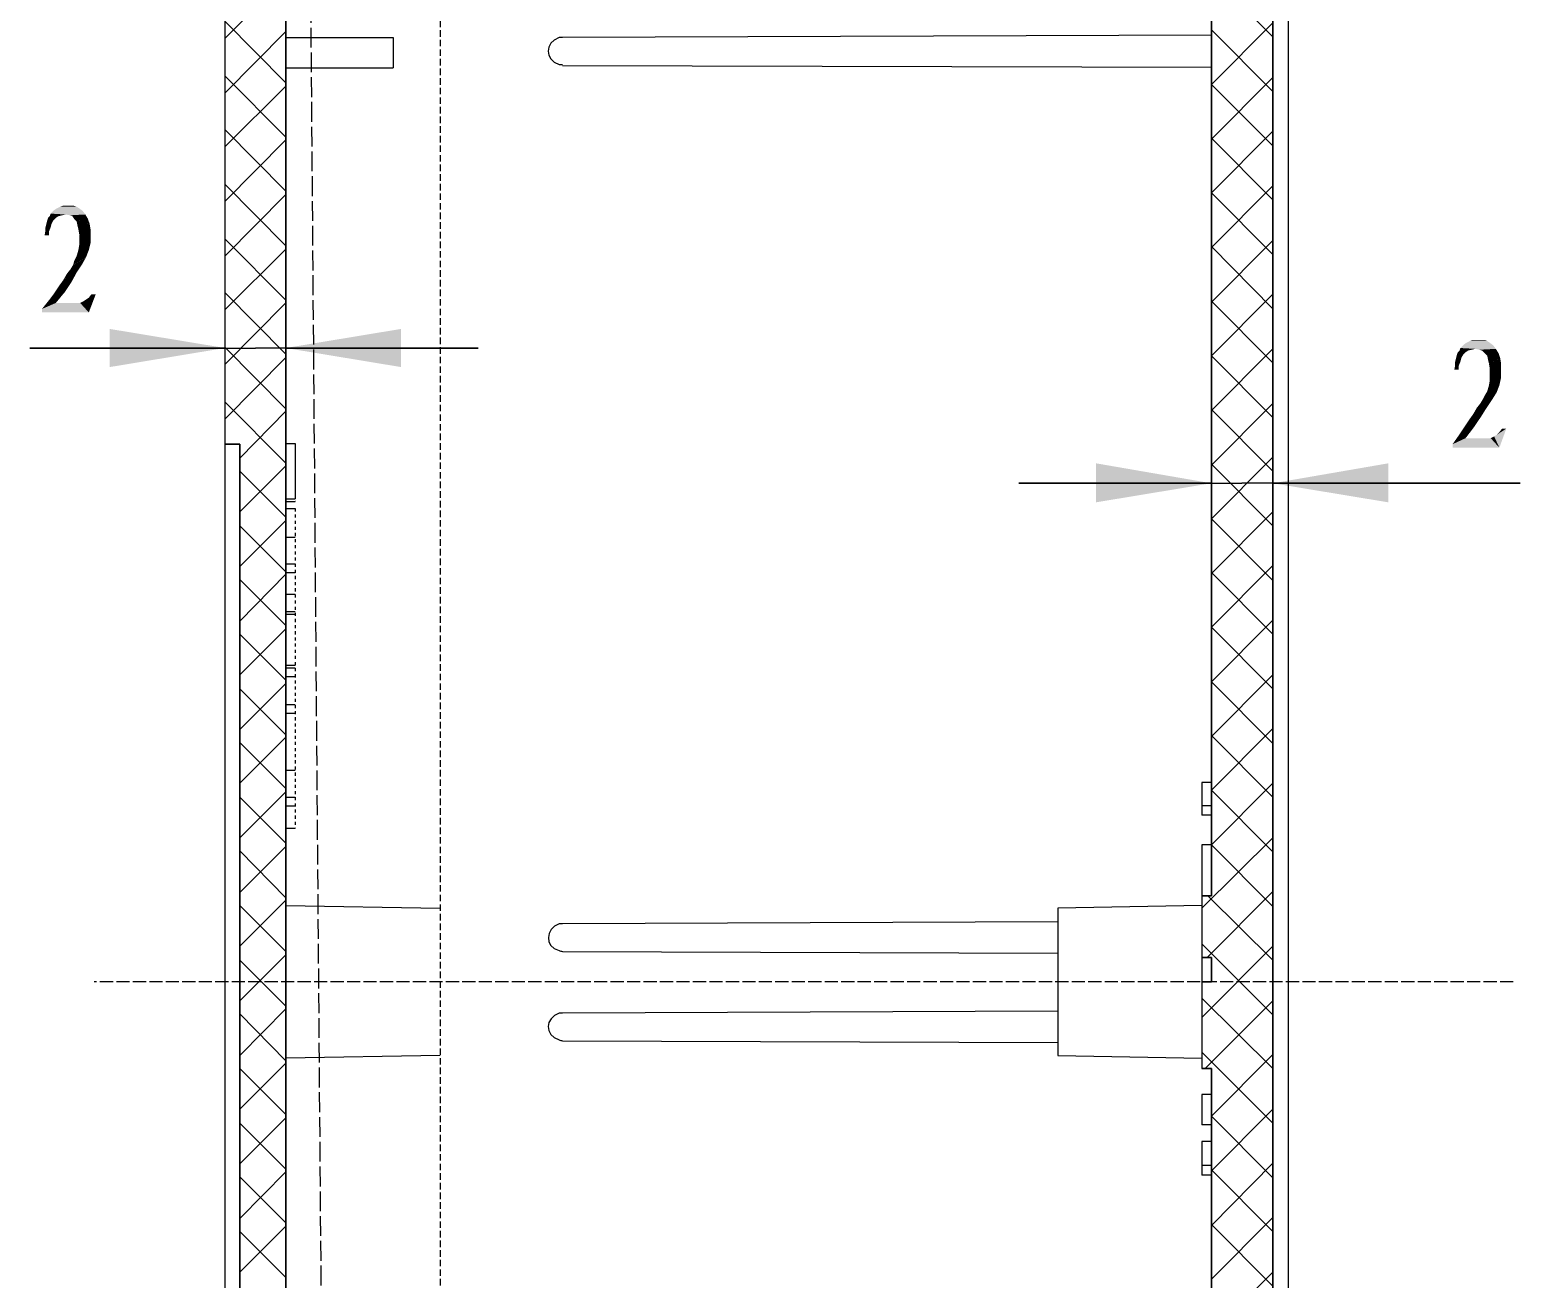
# Model space of a CAD drawing. Header units: millimetres. Extents: x 67 to 592, y -195 to 280.
# Drawn here: x 400.74 to 449.22, y 49.65 to 90.32 of the extents above; entities that cross this region are included whole.
import ezdxf

# ---------------------------------------------------------------- set-up
doc = ezdxf.new("R2010")
doc.units = ezdxf.units.MM
doc.linetypes.add('PDF_IMPORT', pattern=[1, 0.8, -0.2])
doc.layers.add('PDF_图层 1', color=7, linetype='Continuous', true_color=0x231f20)

msp = doc.modelspace()

# ---------------------------------------------------------------- linework, layer by layer
at = {"layer": 'PDF_图层 1', "color": 7, "linetype": 'PDF_IMPORT', "lineweight": -3, "ltscale": 0.805833}
msp.add_lwpolyline([(409.571, 128.471), (409.571, 129.064), (410.587, 1.821)], dxfattribs=at)
at = {"layer": 'PDF_图层 1', "color": 7, "lineweight": -3}
for points in [[(407.088, 116.675), (407.088, 76.829)], [(409.063, 2.837), (409.063, 115.828), (410.587, 115.828), (409.063, 115.828), (409.063, 2.837), (410.587, 2.837), (410.587, 1.821), (412.563, 1.793), (412.563, 0.918), (412.083, 0.89), (412.083, -0.86), (409.289, -0.916), (409.289, -3.428)], [(441.685, 3.994), (441.685, 114.671), (441.685, 114.728), (441.657, 114.784), (441.657, 114.869), (441.629, 114.925), (441.629, 114.982), (441.601, 115.038), (441.572, 115.095), (441.544, 115.151), (441.488, 115.264), (441.431, 115.32), (441.403, 115.377)], [(409.063, 114.587), (409.063, 78.07)], [(441.177, 6.816), (441.177, 111.821), (441.685, 111.821), (441.177, 111.821), (441.177, 6.816), (441.685, 6.816)], [(441.177, 107.475), (441.177, 110.579), (441.177, 73.696)], [(409.063, 92.039), (407.088, 90.036)], [(439.174, 92.096), (441.177, 90.092)], [(407.088, 90.6), (409.063, 88.596)], [(409.063, 90.261), (407.088, 88.258)], [(441.177, 90.543), (439.174, 88.54)], [(439.174, 90.318), (441.177, 88.314)], [(409.063, 90.064), (412.563, 90.064), (412.563, 89.076)], [(439.174, 90.148), (418.066, 90.064)], [(407.088, 88.822), (409.063, 86.819)], [(409.063, 89.076), (412.563, 89.076)], [(418.066, 89.161), (439.174, 89.104)], [(441.177, 88.766), (439.174, 86.762)], [(409.063, 88.483), (407.088, 86.508)], [(439.174, 88.54), (441.177, 86.536)], [(407.088, 87.072), (409.063, 85.069)], [(441.177, 87.016), (439.174, 85.012)], [(439.174, 86.79), (441.177, 84.787)], [(409.063, 86.734), (407.088, 84.73)], [(407.088, 85.295), (409.063, 83.291)], [(409.063, 84.956), (407.088, 82.952)], [(441.177, 85.238), (439.174, 83.235)], [(439.174, 85.013), (441.177, 83.009)], [(407.088, 83.517), (409.063, 81.513)], [(441.177, 83.46), (439.174, 81.457)], [(409.063, 83.178), (407.088, 81.203)], [(439.174, 83.263), (441.177, 81.231)], [(407.088, 81.824), (407.088, 43.078)], [(407.088, 81.767), (409.063, 79.764)], [(441.177, 81.711), (439.174, 79.707)], [(439.174, 81.485), (441.177, 79.481)], [(409.063, 81.429), (407.088, 79.425)], [(407.088, 79.961), (400.739, 79.961), (408.076, 79.961)], [(407.088, 79.989), (409.063, 77.986)], [(409.063, 79.651), (407.088, 77.647)], [(409.063, 79.961), (415.328, 79.961), (408.076, 79.961)], [(441.177, 79.933), (439.174, 77.929)], [(439.174, 79.707), (441.177, 77.704)], [(407.088, 78.212), (409.063, 76.208)], [(441.177, 78.155), (439.174, 76.152)], [(409.063, 77.901), (407.568, 76.377)], [(439.174, 77.958), (441.177, 75.954)], [(439.174, 77.45), (439.174, 63.396)], [(409.063, 76.857), (409.374, 76.857)], [(409.374, 76.857), (409.374, 75.051)], [(409.063, 76.123), (407.568, 74.628)], [(441.177, 76.405), (439.174, 74.402)], [(439.174, 76.18), (441.177, 74.176)], [(407.568, 75.954), (409.063, 74.458)], [(439.174, 75.559), (432.909, 75.559), (440.162, 75.559)], [(441.177, 75.559), (449.22, 75.559), (440.161, 75.559)], [(409.063, 75.051), (409.374, 75.051)], [(409.063, 74.966), (409.374, 74.966)], [(409.063, 74.741), (409.374, 74.741)], [(409.063, 74.345), (407.568, 72.85)], [(441.177, 74.628), (439.174, 72.624)], [(439.174, 74.402), (441.177, 72.398)], [(407.568, 74.176), (409.063, 72.681)], [(409.063, 73.809), (409.374, 73.809)], [(409.063, 72.934), (409.374, 72.934)], [(441.177, 72.878), (439.174, 70.874)], [(409.063, 72.596), (407.568, 71.072)], [(407.568, 72.426), (409.063, 70.931)], [(409.063, 72.652), (409.374, 72.652)], [(439.174, 72.652), (441.177, 70.649)], [(409.063, 71.947), (409.374, 71.947)], [(409.063, 71.382), (409.374, 71.382)], [(409.063, 71.298), (409.374, 71.298)], [(409.063, 70.818), (407.568, 69.322)], [(441.177, 71.1), (439.174, 69.097)], [(439.174, 70.874), (441.177, 68.871)], [(407.568, 70.649), (409.063, 69.153)], [(409.063, 69.633), (409.374, 69.633)], [(409.063, 69.548), (409.374, 69.548)], [(409.063, 69.04), (407.568, 67.545)], [(407.568, 68.871), (409.063, 67.375)], [(409.063, 69.266), (409.374, 69.266)], [(441.177, 69.322), (439.174, 67.319)], [(439.174, 69.097), (441.177, 67.093)], [(409.063, 68.363), (409.374, 68.363)], [(409.063, 68.081), (409.374, 68.081)], [(441.177, 67.573), (439.174, 65.569)], [(409.063, 67.291), (407.568, 65.795)], [(407.568, 67.121), (409.063, 65.626)], [(439.174, 67.347), (441.177, 65.343)], [(409.063, 66.218), (409.374, 66.218)], [(409.063, 65.513), (407.568, 64.017)], [(439.174, 65.823), (438.863, 65.823)], [(438.863, 65.823), (438.863, 64.751)], [(441.177, 65.795), (439.174, 63.791)], [(439.174, 65.569), (441.177, 63.566)], [(407.568, 65.343), (409.063, 63.848)], [(409.063, 65.343), (409.374, 65.343)], [(409.063, 65.061), (409.374, 65.061)], [(439.174, 65.061), (438.863, 65.061)], [(439.174, 64.751), (438.863, 64.751)], [(409.063, 64.328), (409.374, 64.328)], [(441.177, 64.017), (438.863, 61.731)], [(409.063, 63.735), (407.568, 62.239)], [(407.568, 63.594), (409.063, 62.07)], [(441.177, 61.788), (439.174, 63.791), (438.863, 63.791)], [(438.863, 63.791), (438.863, 56.511)], [(438.863, 62.126), (438.863, 60.123)], [(441.177, 62.268), (439.033, 60.123)], [(439.061, 62.126), (441.177, 60.038)], [(409.063, 61.985), (407.568, 60.49)], [(407.568, 61.816), (409.063, 60.32)], [(409.063, 61.816), (414.087, 61.731)], [(438.863, 61.816), (434.179, 61.731)], [(434.179, 61.731), (434.179, 56.934)], [(434.179, 61.28), (418.066, 61.223)], [(409.063, 60.207), (407.568, 58.712)], [(418.066, 60.32), (434.179, 60.264)], [(438.863, 60.574), (441.177, 58.26)], [(441.177, 60.49), (438.863, 58.176)], [(407.568, 60.038), (409.063, 58.542)], [(438.863, 59.333), (438.863, 56.511)], [(438.863, 58.796), (441.177, 56.511)], [(441.177, 58.712), (438.976, 56.511)], [(409.063, 58.458), (407.568, 56.934)], [(407.568, 58.289), (409.063, 56.765)], [(434.179, 58.373), (418.066, 58.317)], [(418.066, 57.414), (434.179, 57.357)], [(414.087, 56.934), (409.064, 56.849)], [(434.179, 56.934), (438.863, 56.849)], [(438.863, 57.047), (441.177, 54.733)], [(441.177, 56.962), (439.174, 54.959)], [(409.063, 56.68), (407.568, 55.184)], [(407.568, 56.511), (409.063, 55.015)], [(439.174, 55.664), (438.863, 55.664)], [(438.863, 55.664), (438.863, 54.676)], [(409.063, 54.902), (407.568, 53.406)], [(441.177, 55.184), (439.174, 53.181)], [(439.174, 54.959), (441.177, 52.955)], [(407.568, 54.733), (409.063, 53.237)], [(439.174, 54.676), (438.863, 54.676)], [(439.174, 54.14), (438.863, 54.14)], [(438.863, 54.14), (438.863, 53.04)], [(439.174, 53.35), (438.863, 53.35)], [(441.177, 53.435), (439.174, 51.403)], [(409.063, 53.152), (407.568, 51.629)], [(407.568, 52.983), (409.063, 51.488)], [(439.174, 53.04), (438.863, 53.04)], [(439.174, 53.209), (441.177, 51.205)], [(441.177, 51.657), (439.174, 49.653)], [(439.174, 51.431), (441.177, 49.428)], [(409.063, 51.375), (407.568, 49.879)], [(407.568, 51.205), (409.063, 49.71)], [(441.177, 49.879), (439.174, 47.875)]]:
    msp.add_lwpolyline(points, dxfattribs=at)
at = {"layer": 'PDF_图层 1', "color": 7, "linetype": 'PDF_IMPORT', "lineweight": -3, "ltscale": 0.265833}
msp.add_lwpolyline([(414.087, 115.32), (414.087, 3.317)], dxfattribs=at)
at = {"layer": 'PDF_图层 1', "color": 7, "lineweight": -3}
for points in [[(439.174, 62.126), (439.174, 111.821)], [(407.568, 41.837), (407.568, 76.829), (407.088, 76.829), (407.568, 76.829)], [(438.863, 62.126), (439.174, 62.126)], [(439.174, 59.333), (439.174, 60.123), (438.863, 60.123), (439.174, 60.123)], [(438.863, 59.333), (439.174, 59.333)], [(439.174, 6.816), (439.174, 56.511), (438.863, 56.511), (439.174, 56.511)]]:
    msp.add_lwpolyline(points, close=True, dxfattribs=at)
at = {"layer": 'PDF_图层 1', "color": 7, "linetype": 'PDF_IMPORT', "lineweight": -3, "ltscale": 0.055}
msp.add_lwpolyline([(409.374, 74.741), (409.374, 64.328)], dxfattribs=at)
at = {"layer": 'PDF_图层 1', "color": 7, "linetype": 'PDF_IMPORT', "lineweight": -3, "ltscale": 0.535833}
msp.add_lwpolyline([(448.994, 59.333), (402.827, 59.333)], dxfattribs=at)
at = {"layer": 'PDF_图层 1', "color": 7, "lineweight": -3}
for points, knots in [([(407.088, 126.58), (407.088, 127.794), (407.088, 129.007), (407.088, 130.221), (407.088, 82.962), (407.088, 35.703), (407.088, -11.555), (407.088, -11.602), (407.088, -11.649), (407.088, -11.696), (407.128, -12.125), (407.503, -12.508), (407.935, -12.543), (407.972, -12.553), (408.01, -12.562), (408.047, -12.571)], [0, 0, 0, 0, 1, 1, 1, 2, 2, 2, 3, 3, 3, 4, 4, 4, 5, 5, 5, 5]), ([(418.066, 90.064), (418.028, 90.064), (417.99, 90.064), (417.953, 90.064), (417.486, 89.889), (417.489, 89.362), (417.953, 89.189), (417.99, 89.189), (418.028, 89.189), (418.066, 89.189)], [0, 0, 0, 0, 1, 1, 1, 2, 2, 2, 3, 3, 3, 3]), ([(418.066, 61.223), (418.028, 61.223), (417.99, 61.223), (417.953, 61.223), (417.512, 61.059), (417.475, 60.476), (417.953, 60.349), (417.99, 60.339), (418.028, 60.33), (418.066, 60.32)], [0, 0, 0, 0, 1, 1, 1, 2, 2, 2, 3, 3, 3, 3]), ([(418.066, 58.317), (418.028, 58.317), (417.99, 58.317), (417.953, 58.317), (417.495, 58.152), (417.477, 57.601), (417.953, 57.442), (417.99, 57.432), (418.028, 57.423), (418.066, 57.414)], [0, 0, 0, 0, 1, 1, 1, 2, 2, 2, 3, 3, 3, 3])]:
    msp.add_open_spline(points, degree=3, knots=knots, dxfattribs=at)
at = {"layer": 'PDF_图层 1', "color": 7, "transparency": 33554559}
for points in [[(401.444, 84.364), (401.416, 84.335), (402.46, 84.42)], [(401.416, 84.335), (401.896, 84.307), (402.46, 84.42)], [(401.529, 84.448), (401.444, 84.364), (402.46, 84.42)], [(401.613, 84.505), (401.529, 84.448), (402.348, 84.505)], [(402.347, 84.505), (401.529, 84.448), (402.46, 84.42)], [(402.262, 84.561), (401.613, 84.504), (402.348, 84.504)], [(401.727, 84.561), (401.614, 84.504), (402.262, 84.561)], [(402.008, 84.589), (401.727, 84.561), (402.178, 84.589)], [(401.811, 84.589), (401.727, 84.561), (402.008, 84.589)], [(402.178, 84.589), (401.727, 84.561), (402.262, 84.561)], [(402.46, 84.42), (401.896, 84.307), (402.545, 84.307)], [(401.246, 83.884), (401.416, 83.884), (401.444, 83.996)], [(401.246, 83.884), (401.246, 83.771), (401.416, 83.884)], [(401.246, 83.771), (401.359, 83.743), (401.416, 83.884)], [(401.275, 83.997), (401.247, 83.884), (401.444, 83.997)], [(401.303, 84.11), (401.275, 83.997), (401.5, 84.11)], [(401.275, 83.997), (401.444, 83.997), (401.501, 84.109)], [(401.331, 84.194), (401.303, 84.11), (401.585, 84.194)], [(401.303, 84.11), (401.5, 84.11), (401.585, 84.194)], [(401.388, 84.251), (401.331, 84.194), (401.67, 84.251)], [(401.331, 84.194), (401.585, 84.194), (401.67, 84.251)], [(401.416, 84.335), (401.388, 84.251), (401.896, 84.307)], [(401.388, 84.251), (401.783, 84.279), (401.896, 84.307)], [(401.388, 84.251), (401.67, 84.251), (401.783, 84.279)], [(401.895, 84.307), (402.037, 84.279), (402.545, 84.307)], [(402.037, 84.279), (402.121, 84.251), (402.545, 84.307)], [(402.121, 84.251), (402.178, 84.166), (402.545, 84.307)], [(402.545, 84.307), (402.178, 84.166), (402.629, 84.166)], [(402.178, 84.166), (402.262, 84.081), (402.629, 84.166)], [(402.262, 84.081), (402.291, 83.94), (402.686, 83.997)], [(402.629, 84.166), (402.263, 84.081), (402.686, 83.997)], [(402.291, 83.94), (402.319, 83.827), (402.686, 83.997)], [(402.686, 83.997), (402.319, 83.827), (402.714, 83.827)], [(401.246, 83.771), (401.218, 83.629), (401.359, 83.743)], [(401.36, 83.743), (401.218, 83.63), (401.36, 83.63)], [(402.319, 83.827), (402.347, 83.658), (402.714, 83.827)], [(402.347, 83.658), (402.347, 83.489), (402.714, 83.602)], [(402.347, 83.489), (402.347, 83.319), (402.714, 83.376)], [(402.714, 83.827), (402.348, 83.658), (402.714, 83.602)], [(402.714, 83.602), (402.348, 83.489), (402.714, 83.375)], [(402.149, 82.67), (402.432, 82.67), (402.573, 82.924)], [(402.178, 82.783), (402.15, 82.671), (402.573, 82.925)], [(402.262, 82.953), (402.178, 82.783), (402.573, 82.925)], [(402.319, 83.15), (402.262, 82.953), (402.658, 83.15)], [(402.262, 82.953), (402.573, 82.925), (402.658, 83.15)], [(402.347, 83.319), (402.319, 83.15), (402.714, 83.376)], [(402.319, 83.15), (402.658, 83.15), (402.714, 83.376)], [(402.065, 82.529), (401.952, 82.388), (402.262, 82.417)], [(402.065, 82.529), (402.262, 82.417), (402.432, 82.671)], [(402.149, 82.67), (402.065, 82.529), (402.432, 82.67)], [(401.698, 81.993), (401.529, 81.739), (401.867, 81.767)], [(401.839, 82.19), (401.698, 81.993), (402.094, 82.106)], [(401.698, 81.993), (401.867, 81.767), (402.094, 82.106)], [(401.839, 82.19), (402.094, 82.106), (402.262, 82.417)], [(401.952, 82.388), (401.839, 82.191), (402.263, 82.416)], [(401.36, 81.513), (401.134, 81.231), (401.585, 81.428)], [(401.36, 81.513), (401.585, 81.428), (401.867, 81.768)], [(401.529, 81.739), (401.36, 81.513), (401.867, 81.767)], [(402.488, 81.485), (402.376, 81.428), (402.658, 81.118)], [(402.573, 81.541), (402.488, 81.485), (402.884, 81.711)], [(402.488, 81.485), (402.658, 81.118), (402.884, 81.711)], [(402.658, 81.598), (402.573, 81.541), (402.884, 81.711)], [(402.742, 81.711), (402.658, 81.598), (402.884, 81.711)], [(401.585, 81.428), (401.134, 81.231), (402.375, 81.428)], [(401.134, 81.231), (401.134, 81.118), (402.376, 81.428)], [(402.375, 81.428), (401.134, 81.118), (402.658, 81.118)], [(407.088, 79.961), (403.335, 80.582), (403.335, 79.34)], [(409.063, 79.961), (412.817, 79.34), (412.817, 80.582)], [(447.301, 79.989), (447.273, 79.961), (448.345, 80.046)], [(447.273, 79.961), (447.753, 79.933), (448.345, 80.046)], [(447.386, 80.074), (447.301, 79.989), (448.345, 80.046)], [(447.47, 80.131), (447.386, 80.074), (448.232, 80.131)], [(448.232, 80.131), (447.386, 80.074), (448.345, 80.046)], [(447.583, 80.187), (447.471, 80.13), (448.148, 80.187)], [(448.148, 80.187), (447.471, 80.13), (448.232, 80.13)], [(447.866, 80.215), (447.583, 80.187), (448.063, 80.215)], [(447.668, 80.215), (447.583, 80.187), (447.866, 80.215)], [(448.063, 80.215), (447.583, 80.187), (448.148, 80.187)], [(448.345, 80.046), (447.753, 79.933), (448.43, 79.933)], [(447.132, 79.623), (447.104, 79.51), (447.301, 79.623)], [(447.104, 79.51), (447.273, 79.51), (447.301, 79.623)], [(447.104, 79.51), (447.104, 79.397), (447.273, 79.51)], [(447.104, 79.397), (447.216, 79.369), (447.273, 79.51)], [(447.16, 79.735), (447.132, 79.623), (447.358, 79.735)], [(447.132, 79.623), (447.301, 79.623), (447.358, 79.735)], [(447.188, 79.82), (447.16, 79.735), (447.442, 79.82)], [(447.16, 79.735), (447.358, 79.735), (447.442, 79.82)], [(447.245, 79.877), (447.188, 79.82), (447.526, 79.877)], [(447.188, 79.82), (447.442, 79.82), (447.527, 79.877)], [(447.273, 79.961), (447.245, 79.877), (447.753, 79.933)], [(447.245, 79.877), (447.64, 79.905), (447.753, 79.933)], [(447.245, 79.877), (447.526, 79.877), (447.64, 79.905)], [(447.753, 79.933), (447.894, 79.905), (448.43, 79.933)], [(447.894, 79.905), (447.978, 79.877), (448.43, 79.933)], [(447.978, 79.877), (448.063, 79.792), (448.43, 79.933)], [(448.43, 79.933), (448.063, 79.792), (448.515, 79.792)], [(448.063, 79.792), (448.148, 79.707), (448.514, 79.792)], [(448.515, 79.792), (448.148, 79.707), (448.571, 79.623)], [(448.148, 79.707), (448.176, 79.566), (448.571, 79.623)], [(448.176, 79.566), (448.204, 79.454), (448.571, 79.623)], [(448.571, 79.623), (448.204, 79.453), (448.599, 79.453)], [(447.216, 79.369), (447.075, 79.256), (447.216, 79.256)], [(447.104, 79.397), (447.076, 79.256), (447.216, 79.369)], [(448.204, 79.453), (448.232, 79.284), (448.599, 79.453)], [(448.599, 79.453), (448.232, 79.284), (448.599, 79.227)], [(448.232, 79.284), (448.232, 79.115), (448.599, 79.227)], [(448.599, 79.227), (448.232, 79.115), (448.599, 79.002)], [(448.232, 79.115), (448.232, 78.917), (448.599, 79.002)], [(448.148, 78.55), (448.063, 78.409), (448.458, 78.522)], [(448.204, 78.748), (448.147, 78.55), (448.543, 78.748)], [(448.148, 78.55), (448.458, 78.522), (448.543, 78.748)], [(448.232, 78.917), (448.204, 78.748), (448.599, 79.002)], [(448.204, 78.748), (448.543, 78.748), (448.599, 79.002)], [(447.922, 78.155), (447.809, 78.014), (448.148, 78.043)], [(448.007, 78.296), (447.922, 78.155), (448.317, 78.296)], [(447.922, 78.155), (448.148, 78.043), (448.317, 78.296)], [(448.063, 78.409), (448.006, 78.296), (448.458, 78.522)], [(448.007, 78.296), (448.317, 78.296), (448.458, 78.522)], [(447.555, 77.619), (447.386, 77.365), (447.724, 77.393)], [(447.696, 77.816), (447.555, 77.619), (447.95, 77.732)], [(447.555, 77.619), (447.724, 77.393), (447.951, 77.732)], [(447.696, 77.816), (447.95, 77.732), (448.147, 78.043)], [(447.809, 78.014), (447.697, 77.817), (448.148, 78.042)], [(447.216, 77.111), (447.019, 76.829), (447.443, 77.026)], [(447.386, 77.365), (447.216, 77.111), (447.724, 77.393)], [(447.216, 77.111), (447.443, 77.026), (447.724, 77.393)], [(448.458, 77.139), (448.374, 77.083), (448.769, 77.337)], [(448.374, 77.083), (448.543, 76.716), (448.769, 77.337)], [(448.543, 77.224), (448.458, 77.139), (448.769, 77.337)], [(448.628, 77.337), (448.543, 77.224), (448.769, 77.337)], [(448.261, 77.026), (447.018, 76.716), (448.543, 76.716)], [(447.442, 77.026), (447.019, 76.829), (448.261, 77.026)], [(447.019, 76.829), (447.019, 76.716), (448.261, 77.026)], [(448.374, 77.083), (448.261, 77.026), (448.543, 76.716)], [(439.174, 75.559), (435.421, 76.208), (435.421, 74.938)], [(441.177, 75.559), (444.931, 74.938), (444.931, 76.208)]]:
    msp.add_solid(points, dxfattribs=at)
at = {"layer": 'PDF_图层 1', "color": 7, "lineweight": -3, "transparency": 33554559}
msp.add_solid([(409.374, 74.995), (409.374, 74.966), (409.402, 74.995), (409.402, 74.966)], dxfattribs=at)

doc.saveas('drawing.dxf')
